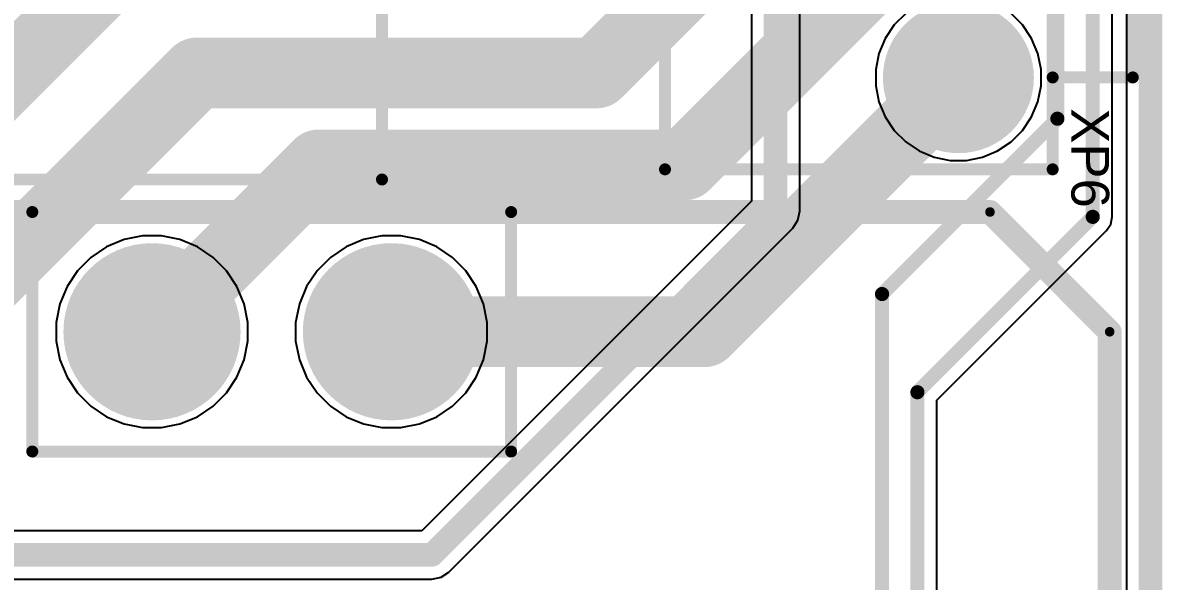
# Model space of a CAD drawing. Header units: inches. Extents: x -0.01 to 4.3, y -0.01 to 7.88.
# Drawn here: x 3.352 to 4.304, y 2.296 to 2.762 of the extents above; entities that cross this region are included whole.
import ezdxf

# ---------------------------------------------------------------- set-up
doc = ezdxf.new("R2010")
doc.units = ezdxf.units.IN
doc.header["$MEASUREMENT"] = 0
for name, color, linetype in [('Bottom Layer', 5, 'Continuous'), ('Bottom Solder', 6, 'Continuous'), ('Mechanical 1', 6, 'Continuous'), ('Multi-Layer', 9, 'Continuous'), ('Pad Holes', 156, 'Continuous'), ('Route Tool Path', 56, 'Continuous'), ('Top Layer', 1, 'Continuous'), ('Top Overlay', 2, 'Continuous'), ('Top Solder', 216, 'Continuous')]:
    doc.layers.add(name, color=color, linetype=linetype)
doc.styles.add('Arial', font='', dxfattribs={"height": 0.2})
doc.styles.get('Arial').set_extended_font_data('Arial')

# ---------------------------------------------------------------- blocks, each defined once
blk = doc.blocks.new('B___P____4')
at = {"layer": 'Top Overlay'}
for points in [[(0.2, -1.2, 0.01, 0.01, 0), (0.2, -0.75, 0.01, 0.01, 0)], [(-0.2, -1.2, 0.01, 0.01, 0), (0.2, -1.2, 0.01, 0.01, 0)]]:
    blk.add_lwpolyline(points, format="xyseb", dxfattribs=at)
blk.add_lwpolyline([(0.1975, -1.2, 0.005, 0.005, 1), (0.2025, -1.2, 0.005, 0.005, 1)], format="xyseb", close=True, dxfattribs=at)
blk.add_lwpolyline([(0.1975, -1.2, 0.005, 0.005, 1), (0.2025, -1.2, 0.005, 0.005, 1)], format="xyseb", close=True, dxfattribs=at)
blk = doc.blocks.new('B2P_VH_11')
at = {"layer": 'Bottom Layer'}
h = blk.add_hatch(color=5, dxfattribs=at)
edge = h.paths.add_edge_path()
edge.add_arc((-0.07795, 0), 0.05906, 0, 360)
h = blk.add_hatch(color=5, dxfattribs=at)
edge = h.paths.add_edge_path()
edge.add_arc((0.07795, 0), 0.05906, 0, 360)
at = {"layer": 'Bottom Solder'}
h = blk.add_hatch(color=6, dxfattribs=at)
edge = h.paths.add_edge_path()
edge.add_arc((-0.07795, 0), 0.06306, 0, 360)
h = blk.add_hatch(color=6, dxfattribs=at)
edge = h.paths.add_edge_path()
edge.add_arc((0.07795, 0), 0.06306, 0, 360)
at = {"layer": 'Multi-Layer'}
h = blk.add_hatch(color=9, dxfattribs=at)
edge = h.paths.add_edge_path()
edge.add_arc((-0.07795, 0), 0.05906, 0, 360)
h = blk.add_hatch(color=9, dxfattribs=at)
edge = h.paths.add_edge_path()
edge.add_arc((0.07795, 0), 0.05906, 0, 360)
at = {"layer": 'Pad Holes'}
h = blk.add_hatch(color=7, dxfattribs=at)
edge = h.paths.add_edge_path()
edge.add_arc((-0.07795, 0), 0.03248, 0, 360)
h = blk.add_hatch(color=7, dxfattribs=at)
edge = h.paths.add_edge_path()
edge.add_arc((0.07795, 0), 0.03248, 0, 360)
at = {"layer": 'Top Layer'}
h = blk.add_hatch(color=1, dxfattribs=at)
edge = h.paths.add_edge_path()
edge.add_arc((-0.07795, 0), 0.05906, 0, 360)
h = blk.add_hatch(color=1, dxfattribs=at)
edge = h.paths.add_edge_path()
edge.add_arc((0.07795, 0), 0.05906, 0, 360)
at = {"layer": 'Top Solder'}
h = blk.add_hatch(color=216, dxfattribs=at)
edge = h.paths.add_edge_path()
edge.add_arc((-0.07795, 0), 0.06306, 0, 360)
h = blk.add_hatch(color=216, dxfattribs=at)
edge = h.paths.add_edge_path()
edge.add_arc((0.07795, 0), 0.06306, 0, 360)
at = {"layer": 'Top Overlay'}
for points in [[(-0.07677, 0.07874, 0.01, 0.01, 0), (-0.07677, 0.14567, 0.01, 0.01, 0)], [(0.07776, 0.14567, 0.01, 0.01, 0), (-0.07677, 0.14567, 0.01, 0.01, 0)], [(0.07776, 0.07874, 0.01, 0.01, 0), (0.07776, 0.14567, 0.01, 0.01, 0)], [(-0.15472, -0.24508, 0.01, 0.01, 0), (-0.15472, 0.07874, 0.01, 0.01, 0)], [(0.15453, 0.07874, 0.01, 0.01, 0), (-0.15472, 0.07874, 0.01, 0.01, 0)], [(0.15453, -0.24508, 0.01, 0.01, 0), (0.15453, 0.07874, 0.01, 0.01, 0)], [(0.15453, -0.24508, 0.01, 0.01, 0), (-0.15472, -0.24508, 0.01, 0.01, 0)]]:
    blk.add_lwpolyline(points, format="xyseb", dxfattribs=at)
for points in [[(-0.07927, 0.14567, 0.005, 0.005, 1), (-0.07427, 0.14567, 0.005, 0.005, 1)], [(-0.07927, 0.14567, 0.005, 0.005, 1), (-0.07427, 0.14567, 0.005, 0.005, 1)], [(0.07526, 0.14567, 0.005, 0.005, 1), (0.08026, 0.14567, 0.005, 0.005, 1)], [(0.07526, 0.14567, 0.005, 0.005, 1), (0.08026, 0.14567, 0.005, 0.005, 1)], [(-0.15722, 0.07874, 0.005, 0.005, 1), (-0.15222, 0.07874, 0.005, 0.005, 1)], [(-0.15722, 0.07874, 0.005, 0.005, 1), (-0.15222, 0.07874, 0.005, 0.005, 1)], [(-0.07927, 0.07874, 0.005, 0.005, 1), (-0.07427, 0.07874, 0.005, 0.005, 1)], [(0.07526, 0.07874, 0.005, 0.005, 1), (0.08026, 0.07874, 0.005, 0.005, 1)], [(0.15203, 0.07874, 0.005, 0.005, 1), (0.15703, 0.07874, 0.005, 0.005, 1)], [(0.15203, 0.07874, 0.005, 0.005, 1), (0.15703, 0.07874, 0.005, 0.005, 1)], [(-0.15722, -0.24508, 0.005, 0.005, 1), (-0.15222, -0.24508, 0.005, 0.005, 1)], [(-0.15722, -0.24508, 0.005, 0.005, 1), (-0.15222, -0.24508, 0.005, 0.005, 1)], [(0.15203, -0.24508, 0.005, 0.005, 1), (0.15703, -0.24508, 0.005, 0.005, 1)], [(0.15203, -0.24508, 0.005, 0.005, 1), (0.15703, -0.24508, 0.005, 0.005, 1)]]:
    blk.add_lwpolyline(points, format="xyseb", close=True, dxfattribs=at)
blk = doc.blocks.new('M_______M____S______35')
at = {"layer": 'Bottom Layer'}
h = blk.add_hatch(color=5, dxfattribs=at)
edge = h.paths.add_edge_path()
edge.add_arc((0.25, 1.075), 0.07, 0, 360)
h = blk.add_hatch(color=5, dxfattribs=at)
edge = h.paths.add_edge_path()
edge.add_arc((0.45, 1.075), 0.07, 0, 360)
at = {"layer": 'Bottom Solder'}
h = blk.add_hatch(color=6, dxfattribs=at)
edge = h.paths.add_edge_path()
edge.add_arc((0.25, 1.075), 0.074, 0, 360)
h = blk.add_hatch(color=6, dxfattribs=at)
edge = h.paths.add_edge_path()
edge.add_arc((0.45, 1.075), 0.074, 0, 360)
at = {"layer": 'Multi-Layer'}
h = blk.add_hatch(color=9, dxfattribs=at)
edge = h.paths.add_edge_path()
edge.add_arc((0.25, 1.075), 0.07, 0, 360)
h = blk.add_hatch(color=9, dxfattribs=at)
edge = h.paths.add_edge_path()
edge.add_arc((0.45, 1.075), 0.07, 0, 360)
at = {"layer": 'Pad Holes'}
h = blk.add_hatch(color=7, dxfattribs=at)
edge = h.paths.add_edge_path()
edge.add_arc((0.25, 1.075), 0.0405, 0, 360)
h = blk.add_hatch(color=7, dxfattribs=at)
edge = h.paths.add_edge_path()
edge.add_arc((0.45, 1.075), 0.0405, 0, 360)
at = {"layer": 'Top Layer'}
h = blk.add_hatch(color=1, dxfattribs=at)
edge = h.paths.add_edge_path()
edge.add_arc((0.25, 1.075), 0.07, 0, 360)
h = blk.add_hatch(color=1, dxfattribs=at)
edge = h.paths.add_edge_path()
edge.add_arc((0.45, 1.075), 0.07, 0, 360)
at = {"layer": 'Top Solder'}
h = blk.add_hatch(color=216, dxfattribs=at)
edge = h.paths.add_edge_path()
edge.add_arc((0.25, 1.075), 0.074, 0, 360)
h = blk.add_hatch(color=216, dxfattribs=at)
edge = h.paths.add_edge_path()
edge.add_arc((0.45, 1.075), 0.074, 0, 360)
at = {"layer": 'Route Tool Path'}
for points in [[(-0.95, 1.175, 0.008, 0.008, 0), (0.95, 1.175, 0.008, 0.008, 0)], [(0.95, 1.175, 0.008, 0.008, 0), (1.05, 1.075, 0.008, 0.008, 0)], [(1.05, -1.025, 0.008, 0.008, 0), (1.05, 1.075, 0.008, 0.008, 0)]]:
    blk.add_lwpolyline(points, format="xyseb", dxfattribs=at)
for points in [[(0.948, 1.175, 0.004, 0.004, 1), (0.952, 1.175, 0.004, 0.004, 1)], [(0.948, 1.175, 0.004, 0.004, 1), (0.952, 1.175, 0.004, 0.004, 1)], [(1.048, 1.075, 0.004, 0.004, 1), (1.052, 1.075, 0.004, 0.004, 1)], [(1.048, 1.075, 0.004, 0.004, 1), (1.052, 1.075, 0.004, 0.004, 1)]]:
    blk.add_lwpolyline(points, format="xyseb", close=True, dxfattribs=at)
at = {"layer": 'Top Overlay'}
for points in [[(-0.95, 1.175, 0.02, 0.02, 0), (0.95, 1.175, 0.02, 0.02, 0)], [(0.95, 1.175, 0.02, 0.02, 0), (1.05, 1.075, 0.02, 0.02, 0)], [(0.15, 1.175, 0.01, 0.01, 0), (0.55, 1.175, 0.01, 0.01, 0)], [(0.15, 0.975, 0.01, 0.01, 0), (0.15, 1.175, 0.01, 0.01, 0)], [(0.55, 0.975, 0.01, 0.01, 0), (0.55, 1.175, 0.01, 0.01, 0)], [(1.05, -1.025, 0.02, 0.02, 0), (1.05, 1.075, 0.02, 0.02, 0)], [(0.15, 0.975, 0.01, 0.01, 0), (0.55, 0.975, 0.01, 0.01, 0)]]:
    blk.add_lwpolyline(points, format="xyseb", dxfattribs=at)
for points in [[(0.945, 1.175, 0.01, 0.01, 1), (0.955, 1.175, 0.01, 0.01, 1)], [(0.945, 1.175, 0.01, 0.01, 1), (0.955, 1.175, 0.01, 0.01, 1)], [(0.1475, 1.175, 0.005, 0.005, 1), (0.1525, 1.175, 0.005, 0.005, 1)], [(0.1475, 1.175, 0.005, 0.005, 1), (0.1525, 1.175, 0.005, 0.005, 1)], [(0.5475, 1.175, 0.005, 0.005, 1), (0.5525, 1.175, 0.005, 0.005, 1)], [(0.5475, 1.175, 0.005, 0.005, 1), (0.5525, 1.175, 0.005, 0.005, 1)], [(1.045, 1.075, 0.01, 0.01, 1), (1.055, 1.075, 0.01, 0.01, 1)], [(1.045, 1.075, 0.01, 0.01, 1), (1.055, 1.075, 0.01, 0.01, 1)], [(0.1475, 0.975, 0.005, 0.005, 1), (0.1525, 0.975, 0.005, 0.005, 1)], [(0.1475, 0.975, 0.005, 0.005, 1), (0.1525, 0.975, 0.005, 0.005, 1)], [(0.5475, 0.975, 0.005, 0.005, 1), (0.5525, 0.975, 0.005, 0.005, 1)], [(0.5475, 0.975, 0.005, 0.005, 1), (0.5525, 0.975, 0.005, 0.005, 1)]]:
    blk.add_lwpolyline(points, format="xyseb", close=True, dxfattribs=at)

msp = doc.modelspace()

# ---------------------------------------------------------------- linework, layer by layer
at = {"layer": 'Bottom Layer'}
for p, q in [((4.27419, 5.11091), (4.27419, 0.11899)), ((3.96093, 3.19736), (3.96093, 2.61354)), ((4.0014, 2.60516), (4.0014, 3.18898)), ((4.08984, 2.77017), (4.08022, 2.76056)), ((4.1875, 2.76056), (4.17788, 2.77017)), ((4.08022, 2.76056), (4.07266, 2.74925)), ((4.19505, 2.74925), (4.1875, 2.76056)), ((4.07266, 2.74925), (4.06746, 2.73668)), ((4.20026, 2.73668), (4.19505, 2.74925)), ((4.06746, 2.73668), (4.0648, 2.72334)), ((4.20291, 2.72334), (4.20026, 2.73668)), ((4.0648, 2.72334), (4.0648, 2.70973)), ((4.20291, 2.70973), (4.20291, 2.72334)), ((4.0648, 2.70973), (4.06746, 2.69639)), ((4.20026, 2.69639), (4.20291, 2.70973)), ((4.06746, 2.69639), (4.07266, 2.68383)), ((4.19505, 2.68383), (4.20026, 2.69639)), ((4.07266, 2.68383), (4.08022, 2.67252)), ((4.1875, 2.67252), (4.19505, 2.68383)), ((4.08022, 2.67252), (4.08984, 2.6629)), ((4.17788, 2.6629), (4.1875, 2.67252)), ((4.08984, 2.6629), (4.10115, 2.65534)), ((4.16657, 2.65534), (4.17788, 2.6629)), ((4.10115, 2.65534), (4.11372, 2.65013)), ((4.11372, 2.65013), (4.12706, 2.64748)), ((4.12706, 2.64748), (4.14066, 2.64748)), ((4.14066, 2.64748), (4.154, 2.65013)), ((4.154, 2.65013), (4.16657, 2.65534)), ((3.96093, 2.61354), (3.68562, 2.33823)), ((3.99986, 2.59742), (4.0014, 2.60516)), ((3.70831, 2.30369), (3.99547, 2.59086)), ((3.99547, 2.59086), (3.99986, 2.59742)), ((3.4369, 2.58126), (3.42234, 2.57523)), ((3.45236, 2.58433), (3.4369, 2.58126)), ((3.46812, 2.58433), (3.45236, 2.58433)), ((3.48357, 2.58126), (3.46812, 2.58433)), ((3.49813, 2.57523), (3.48357, 2.58126)), ((3.6369, 2.58126), (3.62234, 2.57523)), ((3.65236, 2.58433), (3.6369, 2.58126)), ((3.66812, 2.58433), (3.65236, 2.58433)), ((3.68357, 2.58126), (3.66812, 2.58433)), ((3.69813, 2.57523), (3.68357, 2.58126)), ((3.42234, 2.57523), (3.40924, 2.56647)), ((3.51123, 2.56647), (3.49813, 2.57523)), ((3.62234, 2.57523), (3.60924, 2.56647)), ((3.71123, 2.56647), (3.69813, 2.57523)), ((3.40924, 2.56647), (3.3981, 2.55533)), ((3.52238, 2.55533), (3.51123, 2.56647)), ((3.60924, 2.56647), (3.5981, 2.55533)), ((3.72238, 2.55533), (3.71123, 2.56647)), ((3.3981, 2.55533), (3.38934, 2.54222)), ((3.53113, 2.54222), (3.52238, 2.55533)), ((3.5981, 2.55533), (3.58934, 2.54222)), ((3.73113, 2.54222), (3.72238, 2.55533)), ((3.38934, 2.54222), (3.38331, 2.52767)), ((3.53716, 2.52767), (3.53113, 2.54222)), ((3.58934, 2.54222), (3.58331, 2.52767)), ((3.73716, 2.52767), (3.73113, 2.54222)), ((3.38331, 2.52767), (3.38024, 2.51221)), ((3.54024, 2.51221), (3.53716, 2.52767)), ((3.58331, 2.52767), (3.58024, 2.51221)), ((3.74024, 2.51221), (3.73716, 2.52767)), ((3.38024, 2.51221), (3.38024, 2.49645)), ((3.54024, 2.49645), (3.54024, 2.51221)), ((3.58024, 2.51221), (3.58024, 2.49645)), ((3.74024, 2.49645), (3.74024, 2.51221)), ((3.38024, 2.49645), (3.38331, 2.481)), ((3.53716, 2.481), (3.54024, 2.49645)), ((3.58024, 2.49645), (3.58331, 2.481)), ((3.73716, 2.481), (3.74024, 2.49645)), ((3.38331, 2.481), (3.38934, 2.46644)), ((3.53113, 2.46644), (3.53716, 2.481)), ((3.58331, 2.481), (3.58934, 2.46644)), ((3.73113, 2.46644), (3.73716, 2.481)), ((3.38934, 2.46644), (3.3981, 2.45333)), ((3.52238, 2.45333), (3.53113, 2.46644)), ((3.58934, 2.46644), (3.5981, 2.45333)), ((3.72238, 2.45333), (3.73113, 2.46644)), ((3.3981, 2.45333), (3.40924, 2.44219)), ((3.51123, 2.44219), (3.52238, 2.45333)), ((3.5981, 2.45333), (3.60924, 2.44219)), ((3.71123, 2.44219), (3.72238, 2.45333)), ((3.40924, 2.44219), (3.42234, 2.43344)), ((3.49813, 2.43344), (3.51123, 2.44219)), ((3.60924, 2.44219), (3.62234, 2.43344)), ((3.69813, 2.43344), (3.71123, 2.44219)), ((3.42234, 2.43344), (3.4369, 2.4274)), ((3.4369, 2.4274), (3.45236, 2.42433)), ((3.46812, 2.42433), (3.48357, 2.4274)), ((3.48357, 2.4274), (3.49813, 2.43344)), ((3.62234, 2.43344), (3.6369, 2.4274)), ((3.6369, 2.4274), (3.65236, 2.42433)), ((3.66812, 2.42433), (3.68357, 2.4274)), ((3.68357, 2.4274), (3.69813, 2.43344)), ((3.45236, 2.42433), (3.46812, 2.42433)), ((3.65236, 2.42433), (3.66812, 2.42433)), ((3.68562, 2.33823), (3.19038, 2.33823)), ((3.70174, 2.29931), (3.70831, 2.30369)), ((3.182, 2.29777), (3.694, 2.29777)), ((3.694, 2.29777), (3.70174, 2.29931))]:
    msp.add_line(p, q, dxfattribs=at)
for points in [[(3.98116, 2.60516, 0.01969, 0.01969, 0), (3.98116, 3.19736, 0.01969, 0.01969, 0)], [(3.694, 2.318, 0.01969, 0.01969, 0), (3.98116, 2.60516, 0.01969, 0.01969, 0)], [(3.182, 2.318, 0.01969, 0.01969, 0), (3.694, 2.318, 0.01969, 0.01969, 0)]]:
    msp.add_lwpolyline(points, format="xyseb", dxfattribs=at)
for points in [[(3.97624, 2.60516, 0.00984, 0.00984, 1), (3.98609, 2.60516, 0.00984, 0.00984, 1)], [(3.97624, 2.60516, 0.00984, 0.00984, 1), (3.98609, 2.60516, 0.00984, 0.00984, 1)], [(3.68908, 2.318, 0.00984, 0.00984, 1), (3.69892, 2.318, 0.00984, 0.00984, 1)], [(3.68908, 2.318, 0.00984, 0.00984, 1), (3.69892, 2.318, 0.00984, 0.00984, 1)]]:
    msp.add_lwpolyline(points, format="xyseb", close=True, dxfattribs=at)
at = {"layer": 'Mechanical 1'}
for points in [[(4.28934, 0.11833, 0.00984, 0.00984, 0), (4.28934, 7.75569, 0.00984, 0.00984, 0)], [(4.29918, 0.11811, 0.00984, 0.00984, 0), (4.29918, 7.75591, 0.00984, 0.00984, 0)]]:
    msp.add_lwpolyline(points, format="xyseb", dxfattribs=at)
at = {"layer": 'Top Layer'}
for p, q in [((4.27419, 5.35918), (4.27419, 0.11899)), ((4.26228, 2.6003), (4.26228, 5.12244)), ((4.26105, 2.5941), (4.26228, 2.6003)), ((4.25753, 2.58884), (4.26105, 2.5941)), ((4.11583, 2.44714), (4.25753, 2.58884)), ((4.11583, 2.08142), (4.11583, 2.44714))]:
    msp.add_line(p, q, dxfattribs=at)
for points in [[(4.24606, 2.6003, 0.01181, 0.01181, 0), (4.24606, 5.12244, 0.01181, 0.01181, 0)], [(4.21654, 2.68229, 0.01181, 0.01181, 0), (4.21654, 4.25587, 0.01181, 0.01181, 0)], [(3.83148, 2.72048, 0.05906, 0.05906, 0), (4.12256, 3.01156, 0.05906, 0.05906, 0)], [(3.90513, 2.64371, 0.05906, 0.05906, 0), (4.13386, 2.87244, 0.05906, 0.05906, 0)], [(3.31775, 2.6948, 0.05906, 0.05906, 0), (3.42021, 2.79725, 0.05906, 0.05906, 0)], [(3.28157, 2.50433, 0.05906, 0.05906, 0), (3.49772, 2.72048, 0.05906, 0.05906, 0)], [(3.49772, 2.72048, 0.05906, 0.05906, 0), (3.83148, 2.72048, 0.05906, 0.05906, 0)], [(3.92165, 2.50433, 0.05906, 0.05906, 0), (4.13386, 2.71654, 0.05906, 0.05906, 0)], [(4.07009, 2.53584, 0.01181, 0.01181, 0), (4.21654, 2.68229, 0.01181, 0.01181, 0)], [(3.46024, 2.50433, 0.05906, 0.05906, 0), (3.59961, 2.64371, 0.05906, 0.05906, 0)], [(3.59961, 2.64371, 0.05906, 0.05906, 0), (3.90513, 2.64371, 0.05906, 0.05906, 0)], [(4.09961, 2.45385, 0.01181, 0.01181, 0), (4.24606, 2.6003, 0.01181, 0.01181, 0)], [(4.07009, 1.33021, 0.01181, 0.01181, 0), (4.07009, 2.53584, 0.01181, 0.01181, 0)], [(3.66024, 2.50433, 0.05906, 0.05906, 0), (3.92165, 2.50433, 0.05906, 0.05906, 0)], [(4.09961, 1.51495, 0.01181, 0.01181, 0), (4.09961, 2.45385, 0.01181, 0.01181, 0)]]:
    msp.add_lwpolyline(points, format="xyseb", dxfattribs=at)
for points in [[(3.48296, 2.72048, 0.02953, 0.02953, 1), (3.51249, 2.72048, 0.02953, 0.02953, 1)], [(3.48296, 2.72048, 0.02953, 0.02953, 1), (3.51249, 2.72048, 0.02953, 0.02953, 1)], [(3.81672, 2.72048, 0.02953, 0.02953, 1), (3.84624, 2.72048, 0.02953, 0.02953, 1)], [(3.81672, 2.72048, 0.02953, 0.02953, 1), (3.84624, 2.72048, 0.02953, 0.02953, 1)], [(4.11909, 2.71654, 0.02953, 0.02953, 1), (4.14862, 2.71654, 0.02953, 0.02953, 1)], [(4.21358, 2.68229, 0.00591, 0.00591, 1), (4.21949, 2.68229, 0.00591, 0.00591, 1)], [(4.21358, 2.68229, 0.00591, 0.00591, 1), (4.21949, 2.68229, 0.00591, 0.00591, 1)], [(3.58485, 2.64371, 0.02953, 0.02953, 1), (3.61438, 2.64371, 0.02953, 0.02953, 1)], [(3.58485, 2.64371, 0.02953, 0.02953, 1), (3.61438, 2.64371, 0.02953, 0.02953, 1)], [(3.89036, 2.64371, 0.02953, 0.02953, 1), (3.91989, 2.64371, 0.02953, 0.02953, 1)], [(3.89036, 2.64371, 0.02953, 0.02953, 1), (3.91989, 2.64371, 0.02953, 0.02953, 1)], [(4.24311, 2.6003, 0.00591, 0.00591, 1), (4.24902, 2.6003, 0.00591, 0.00591, 1)], [(4.24311, 2.6003, 0.00591, 0.00591, 1), (4.24902, 2.6003, 0.00591, 0.00591, 1)], [(4.06713, 2.53584, 0.00591, 0.00591, 1), (4.07304, 2.53584, 0.00591, 0.00591, 1)], [(4.06713, 2.53584, 0.00591, 0.00591, 1), (4.07304, 2.53584, 0.00591, 0.00591, 1)], [(3.44547, 2.50433, 0.02953, 0.02953, 1), (3.475, 2.50433, 0.02953, 0.02953, 1)], [(3.64547, 2.50433, 0.02953, 0.02953, 1), (3.675, 2.50433, 0.02953, 0.02953, 1)], [(3.90689, 2.50433, 0.02953, 0.02953, 1), (3.93642, 2.50433, 0.02953, 0.02953, 1)], [(3.90689, 2.50433, 0.02953, 0.02953, 1), (3.93642, 2.50433, 0.02953, 0.02953, 1)], [(4.09666, 2.45385, 0.00591, 0.00591, 1), (4.10257, 2.45385, 0.00591, 0.00591, 1)], [(4.09666, 2.45385, 0.00591, 0.00591, 1), (4.10257, 2.45385, 0.00591, 0.00591, 1)]]:
    msp.add_lwpolyline(points, format="xyseb", close=True, dxfattribs=at)

# ---------------------------------------------------------------- block references
for name, p in [('B___P____4', (3.45236, 3.8315)), ('M_______M____S______35', (3.21024, 1.42933))]:
    msp.add_blockref(name, p)
at = {"rotation": 270}
msp.add_blockref('B2P_VH_11', (4.13386, 2.79449), dxfattribs=at)

# ---------------------------------------------------------------- texts
at = {"layer": 'Top Overlay', "style": 'Arial'}
msp.add_text('XP6', height=0.031496, rotation=270, dxfattribs=at).set_placement((4.22826, 2.69098))

doc.saveas('drawing.dxf')
